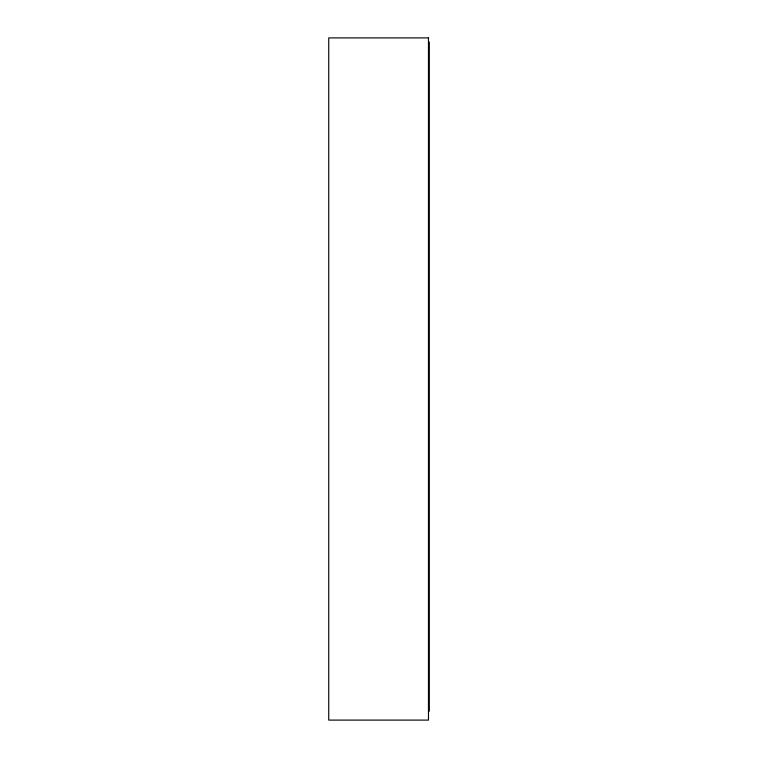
<?xml version="1.0" encoding="UTF-8"?>
<svg xmlns="http://www.w3.org/2000/svg" width="758" height="758" viewBox="0 0 758 758"><rect width="100%" height="100%" fill="white"/><g stroke="black" fill="none" stroke-linecap="round" stroke-linejoin="round"><path stroke-width="1.14" d="M428.469 42.088L429.265 42.088L429.265 711.184L428.469 711.184M428.469 37.9L328.735 37.9L328.735 720.1L428.469 720.1L428.469 37.9"/></g></svg>
